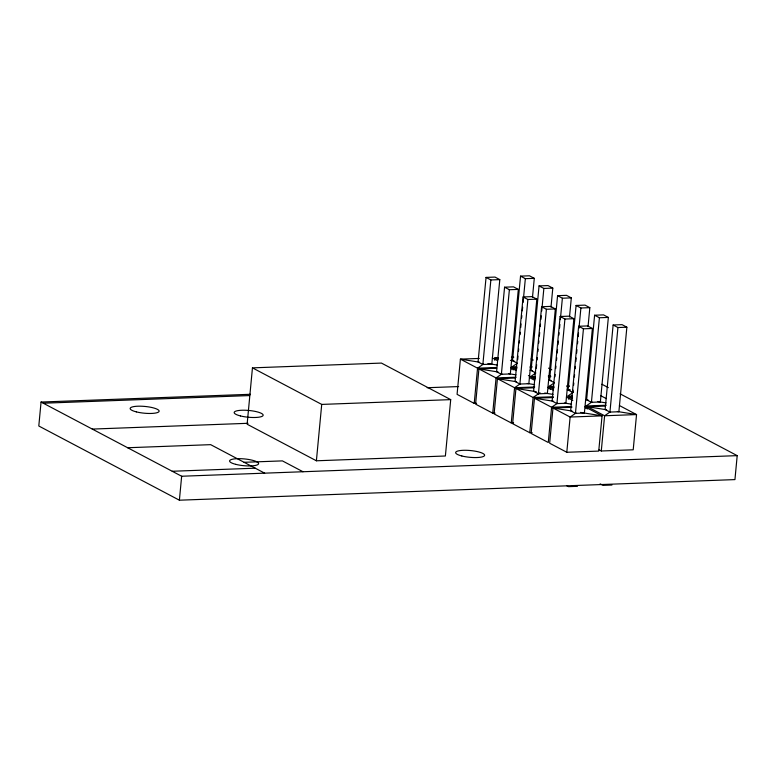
<?xml version="1.0" encoding="UTF-8"?>
<svg xmlns="http://www.w3.org/2000/svg" width="776" height="776" viewBox="0 0 776 776"><rect width="100%" height="100%" fill="white"/><g stroke="black" fill="none" stroke-linecap="round" stroke-linejoin="round"><path stroke-width="1.16" d="M250.454 394.286L41.06 402.046L38.8 426.005L179.392 500.2L734.94 479.597L737.2 455.638L620.043 393.81M179.392 500.2L181.652 476.241L41.06 402.046M252.452 367.863L247.127 424.23L316.395 460.789L445.385 455.997L450.71 399.63L381.443 363.081L252.452 367.863L321.72 404.412L450.71 399.63M316.395 460.789L321.72 404.412M476.58 403.326L474.214 403.413L477.55 368.183L483.458 364.089M486.057 277.41L478.065 361.965L482.866 364.497L491.809 364.167L499.802 279.612L495.001 277.08L486.057 277.41L490.859 279.952L499.802 279.612M482.866 364.497L490.859 279.952M494.661 360.209L494.884 357.852L498.435 357.726M504.575 287.188L496.582 371.743L501.383 374.274L510.327 373.945L518.32 289.39L513.518 286.858L504.575 287.188L509.376 289.72L518.32 289.39M495.098 413.094L492.731 413.181L496.068 377.951L501.975 373.867M501.383 374.274L509.376 289.72M532.481 297.392L534.286 278.341L529.484 275.8L520.541 276.14L512.548 360.685L517.35 363.216M511.811 369.25L512.024 366.902L516.952 363.498M513.178 369.977L513.402 367.63L516.952 367.494M513.615 422.871L511.248 422.959L514.585 387.728L520.492 383.635M523.092 296.956L515.099 381.511L519.901 384.042L528.844 383.713L536.837 299.158L532.035 296.626L523.092 296.956L527.893 299.488L536.837 299.158M517.689 359.647L518.028 356.077M518.475 351.315L518.698 348.928M519.26 342.973L519.493 340.596M520.056 334.64L520.279 332.254M520.725 327.491L521.065 323.922M521.627 317.966L521.85 315.589M522.306 310.827L522.646 307.248M523.092 302.485L525.342 278.671L520.541 276.14M519.901 384.042L527.893 299.488M550.999 307.16L552.803 288.109L548.002 285.578L539.058 285.907L531.065 370.462L535.867 372.994M532.132 432.639L529.765 432.727L533.102 397.496L539.999 392.724M541.609 306.733L533.616 391.279L538.418 393.82L547.361 393.48L555.354 308.935L550.553 306.394L541.609 306.733L546.411 309.265L555.354 308.935M536.313 368.231L536.653 364.652M537.108 359.889L537.332 357.513M537.894 351.557L538.117 349.171M538.68 343.225L538.903 340.839M539.359 336.076L539.698 332.506M540.261 326.55L540.484 324.164M540.93 319.402L541.27 315.832M541.726 311.069L543.86 288.439L539.058 285.907M538.418 393.82L546.411 309.265M548.845 388.795L549.059 386.448L553.986 383.034M569.516 316.938L571.32 297.877L566.519 295.346L557.575 295.675L549.583 380.23L554.384 382.762M550.213 389.523L550.436 387.175L553.986 387.04M560.127 316.501L552.134 401.056L556.935 403.588L565.879 403.258L573.871 318.703L569.07 316.171L560.127 316.501L564.928 319.033L573.871 318.703M554.947 376.806L555.17 374.43M555.732 368.474L555.965 366.088M556.528 360.142L556.751 357.755M557.197 352.993L557.537 349.423M557.983 344.66L558.322 341.081M558.885 335.125L559.108 332.749M559.564 327.986L559.903 324.407M560.35 319.644L562.377 298.217L557.575 295.675M556.935 403.588L564.928 319.033M573.125 390.153L572.901 392.54L568.1 389.998L576.093 305.453L585.036 305.123L589.838 307.655L588.033 326.706M568.73 399.291L568.953 396.943L572.494 396.808M578.644 326.269L570.651 410.824L575.452 413.356L584.396 413.026L592.389 328.471L587.587 325.939L578.644 326.269L583.445 328.811L592.389 328.471M584.91 406.808L602.06 415.858L598.732 451.089L566.8 452.272L570.127 417.042L576.044 412.948M573.58 385.391L573.803 383.014M574.366 377.058L574.589 374.672M575.152 368.716L575.375 366.34M575.831 361.577L576.17 357.998M576.616 353.235L576.956 349.666M577.519 343.71L577.742 341.333M578.188 336.561L578.527 332.991M578.983 328.229L580.894 307.985L576.093 305.453M575.452 413.356L583.445 328.811M594.61 315.221L586.617 399.776L591.419 402.308L600.362 401.978L608.355 317.423L603.553 314.891L594.61 315.221L599.412 317.753L608.355 317.423M585.87 408.341L586.093 405.993L592.01 401.9M587.248 409.068L587.471 406.711L605.202 406.061M591.419 402.308L599.412 317.753M619.393 405.528L636.543 414.578L633.206 449.808L601.284 450.992L604.611 415.761L610.528 411.668M613.127 324.998L605.135 409.544L609.936 412.075L618.879 411.746L626.872 327.2L622.071 324.659L613.127 324.998L617.929 327.53L626.872 327.2M609.936 412.075L617.929 327.53M528.408 375.545L530.542 376.68L535.469 373.266M557.527 403.18L551.61 407.274L548.283 442.504L531.143 433.454L534.47 398.224L553.385 397.525M573.493 392.123L567.576 396.216L572.31 396.041M525.342 278.671L534.286 278.341M543.86 288.439L552.803 288.109M562.377 298.217L571.32 297.877M580.894 307.985L589.838 307.655M479.325 358.434L460.401 359.133L457.074 394.363L474.214 403.413M511.442 357.241L513.799 357.154M496.465 367.485L477.55 368.183L460.401 359.133L479.549 362.208M512.024 366.902L516.758 366.728M496.659 368.251L478.918 368.91L475.591 404.141L492.731 413.181M529.96 367.019L532.317 366.922M516.166 377.214L496.068 377.951L478.918 368.91L498.066 371.976M530.542 376.68L535.275 376.505M548.283 376.02L550.65 375.933M515.177 378.019L497.435 378.678L494.108 413.909L511.248 422.959M535.13 379.095L531.919 377.398L535.469 377.272M548.477 376.787L550.834 376.7M427.159 387.728L458.626 386.564M43.281 403.219L249.726 395.566M534.683 386.981L514.585 387.728L497.435 378.678L516.583 381.743M549.059 386.448L553.792 386.273M566.8 385.788L569.167 385.701M533.694 387.796L515.953 388.446L512.626 423.677L529.765 432.727M566.994 386.555L569.351 386.467M568.1 389.998L570.331 389.921M553.201 396.749L533.102 397.496L515.953 388.446L536.303 391.715M571.718 406.527L551.61 407.274L534.47 398.224L553.618 401.289M586.093 405.993L606.202 405.247M571.902 407.293L552.987 407.992L549.66 443.222L566.8 452.272M92.286 429.079L248.019 423.298M127.652 447.742L210.665 444.658L264.665 473.166M244.091 462.302L282.406 460.886L302.98 471.74M172.224 471.265L255.236 468.19M181.652 476.241L737.2 455.638M577.47 486.31L568.527 486.639L566.606 485.621M611.944 485.029L603.01 485.359L600.129 483.836M498.473 358.434L494.884 357.852L498.095 359.55M510.443 360.345L514.032 360.927M487.929 363.546L497.503 365.079M516.991 368.202L513.402 367.63L516.612 369.327M530.153 370.317L532.549 370.695M508.843 373.702L516.021 374.856M531.919 377.398L535.508 377.98M548.671 380.085L551.067 380.473M527.36 383.47L534.538 384.624M554.025 387.748L550.436 387.175L553.647 388.873M567.188 389.853L569.584 390.241M544.674 393.054L553.055 394.392M572.543 397.516L568.953 396.943L572.164 398.641M585.705 399.63L588.101 400.009M597.675 401.551L606.056 402.889M564.394 403.016L571.572 404.17M606.619 409.786L587.471 406.711L604.611 415.761L636.543 414.578L617.395 411.513M572.135 411.067L552.987 407.992L570.127 417.042L602.06 415.858L580.516 412.405M601.933 384.256L608.326 387.622M531.094 358.939L533.238 360.064M548.545 368.144L551.755 369.842M600.876 395.76L606.24 398.583M492.333 357.949L497.688 360.782M510.85 367.727L516.205 370.55M529.368 377.495L534.722 380.318M547.875 387.263L553.24 390.095M566.393 397.04L572.824 400.435M599.14 449.867L601.284 450.992M235.788 464.358A14.56 3.395 5.4 0 0 258.534 463.883A14.56 3.395 5.4 0 0 237.951 458.665A14.56 3.395 5.4 0 0 235.788 464.358M136.353 411.881A14.56 3.395 5.4 0 0 159.09 411.406A14.56 3.395 5.4 0 0 138.516 406.188A14.56 3.395 5.4 0 0 136.353 411.881M461.836 455.978A14.56 3.395 5.4 0 0 484.583 455.502A14.56 3.395 5.4 0 0 464 450.284A14.56 3.395 5.4 0 0 461.836 455.978M240.463 415.936A14.56 3.395 5.4 0 0 263.122 415.412A14.56 3.395 5.4 0 0 242.432 410.223A14.56 3.395 5.4 0 0 240.463 415.936"/></g></svg>
